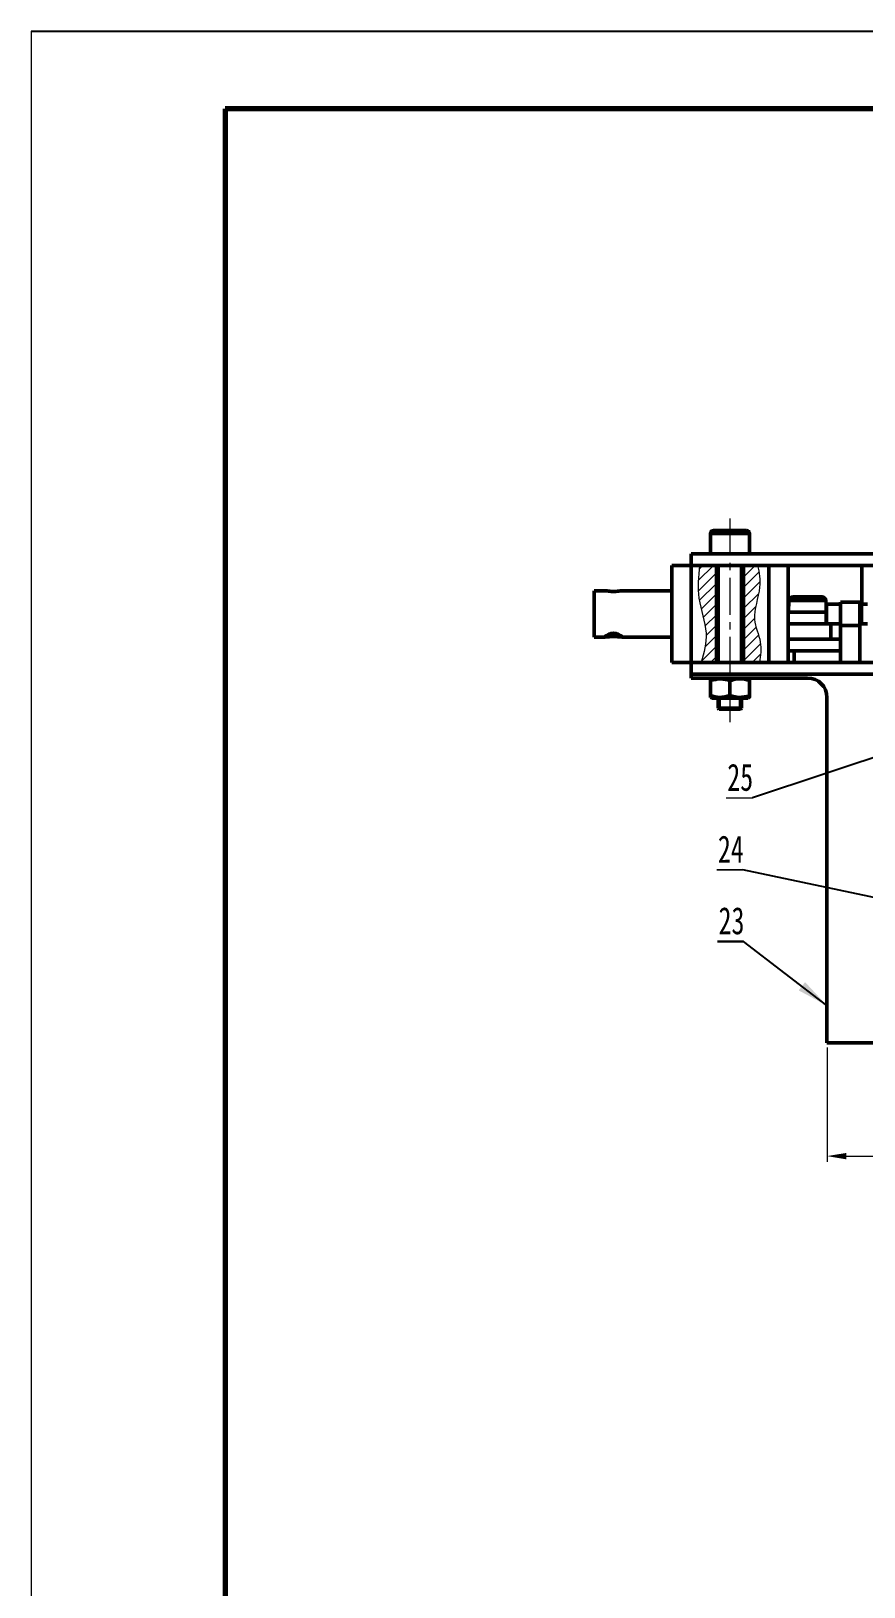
# Model space of a CAD drawing. Header units: millimetres. Extents: x 388 to 982, y 511 to 931.
# Drawn here: x 388 to 495.3, y 730.9 to 931.3 of the extents above; entities that cross this region are included whole.
import ezdxf

# ---------------------------------------------------------------- set-up
doc = ezdxf.new("R2010")
doc.units = ezdxf.units.MM
doc.header["$LTSCALE"] = 0.3
doc.linetypes.add('CENTER', pattern=[50.8, 31.75, -6.35, 6.35, -6.35])
doc.layers.add('10', color=7, linetype='Continuous')
for name, color, linetype, lineweight in [('剖面线', 190, 'Continuous', 18), ('尺寸线', 6, 'Continuous', 18), ('粗实线', 7, 'Continuous', 50), ('细实线', 3, 'Continuous', 18), ('细点画线', 1, 'CENTER', 18)]:
    doc.layers.add(name, color=color, linetype=linetype, lineweight=lineweight)
doc.styles.add('SLDTEXTSTYLE0', font='TXT', dxfattribs={"width": 0.7})
doc.styles.get("Standard").update_dxf_attribs({"font": 'txt', "bigfont": 'gbcbig.shx'})
doc.styles.add('我的样式', font='romans.shx', dxfattribs={"height": 2.5, "bigfont": 'chineset.shx'})
doc.dimstyles.new('SLDDIMSTYLE0', dxfattribs={"dimtxt": 0, "dimasz": 4.08, "dimexe": 0, "dimexo": 0.0625, "dimgap": 0, "dimtad": 0, "dimtih": 1, "dimtoh": 1, "dimdec": 0, "dimrnd": 1e-09, "dimzin": 0, "dimdsep": 46, "dimtxsty": 'Standard', "dimsah": 1, "dimcen": 0.09, "dimadec": 0, "dimazin": 0, "dimtfac": 4.08, "dimtdec": 0, "dimtofl": 0, "dimtmove": 0, "dimatfit": 3, "dimfxl": 1, "dimfrac": 2, "dimtolj": 1, "dimtzin": 0, "dimarcsym": 0})
doc.dimstyles.new('我的样式', dxfattribs={"dimtxt": 2.5, "dimasz": 2.5, "dimexe": 0.75, "dimexo": 0.625, "dimtad": 1, "dimdec": 1, "dimlfac": 2, "dimdsep": 46, "dimtxsty": '我的样式', "dimcen": 2.5, "dimclrd": 256, "dimclre": 256, "dimclrt": 256, "dimadec": 0, "dimazin": 0, "dimtp": 0.018, "dimtm": 0.018, "dimtfac": 1, "dimtdec": 1, "dimtmove": 0, "dimatfit": 3, "dimfxl": 1, "dimlwd": 18, "dimlwe": 18, "dimarcsym": 0})

# ---------------------------------------------------------------- blocks, each defined once
blk = doc.blocks.new('SW_NOTE_22')
at = {"layer": '10', "color": 0}
for p, q in [((-3.38, 0), (0, 0)), ((0, 0), (-3.38, 0)), ((-3.38, 0), (0, 0)), ((0, 0), (-3.38, 0)), ((-3.38, 0), (0, 0)), ((0, 0), (-3.38, 0))]:
    blk.add_line(p, q, dxfattribs=at)
at = {"layer": '10', "color": 0, "insert": (-3.23, 4.42), "char_height": 3.5, "attachment_point": 1, "style": 'SLDTEXTSTYLE0'}
blk.add_mtext('23', dxfattribs=at)
blk = doc.blocks.new('*D38')
at = {"layer": 'Defpoints', "color": 0, "transparency": 16777216}
for p in [(490.54, 801), (660.54, 801), (660.54, 786.41)]:
    blk.add_point(p, dxfattribs=at)
at = {"layer": '尺寸线', "linetype": 'Continuous', "lineweight": 18, "transparency": 16777216}
for p, q in [((490.54, 800.38), (490.54, 785.66)), ((660.54, 800.38), (660.54, 785.66)), ((493.04, 786.41), (658.04, 786.41))]:
    blk.add_line(p, q, dxfattribs=at)
at = {"layer": '尺寸线', "transparency": 16777216}
for points in [[(493.04, 786.82), (493.04, 785.99), (490.54, 786.41)], [(658.04, 786.82), (658.04, 785.99), (660.54, 786.41)]]:
    blk.add_solid(points, dxfattribs=at)
at = {"layer": '尺寸线', "transparency": 16777216, "insert": (575.54, 788.28), "char_height": 2.5, "attachment_point": 5, "style": '我的样式'}
blk.add_mtext('340', dxfattribs=at)

msp = doc.modelspace()

# ---------------------------------------------------------------- hatches: boundary and pattern name
at = {"layer": '剖面线'}
h = msp.add_hatch(dxfattribs=at)
h.set_pattern_fill('ANSI31', color=256, scale=0.3)
edge = h.paths.add_edge_path()
edge.add_line((476.287, 862.503), (474.131, 862.503))
edge.add_spline(control_points=[(474.131, 862.503), (473.961, 861.085), (473.706, 858.133), (475.394, 854.028), (474.705, 851.26), (474.343, 850.003)], knot_values=[0.7117367, 0.7117367, 0.7117367, 0.7117367, 4.9458842, 9.5463645, 13.3713903, 13.3713903, 13.3713903, 13.3713903], degree=3, periodic=0)
edge.add_line((474.343, 850.003), (476.287, 850.003))
edge.add_line((476.287, 850.003), (476.287, 862.503))
edge = h.paths.add_edge_path()
edge.add_spline(control_points=[(481.843, 850.003), (481.998, 850.891), (482.204, 852.773), (480.622, 855.914), (482.163, 859.246), (481.801, 861.571), (481.604, 862.503)], knot_values=[0.8082907, 0.8082907, 0.8082907, 0.8082907, 3.4585877, 6.4558596, 10.6688727, 13.4854001, 13.4854001, 13.4854001, 13.4854001], degree=3, periodic=0)
edge.add_line((481.604, 862.503), (479.787, 862.503))
edge.add_line((479.787, 862.503), (479.787, 850.003))
edge.add_line((479.787, 850.003), (481.843, 850.003))

# ---------------------------------------------------------------- linework, layer by layer
at = {"color": 3, "lineweight": -3}
msp.add_line((388.04, 931.342), (982.04, 931.342), dxfattribs=at)
at = {"lineweight": 70}
for p, q in [((972.04, 921.342), (413.04, 921.342)), ((413.04, 921.342), (413.04, 521.342))]:
    msp.add_line(p, q, dxfattribs=at)
at = {"layer": '粗实线'}
for p, q in [((475.537, 866.628), (475.537, 864.003)), ((476.236, 866.628), (475.537, 866.628)), ((475.912, 867.003), (476.506, 867.003)), ((480.537, 866.628), (476.236, 866.628)), ((476.506, 867.003), (480.162, 867.003)), ((480.537, 864.003), (480.537, 866.628)), ((473.037, 864.003), (565.688, 864.003)), ((473.037, 864.003), (473.037, 862.503)), ((470.537, 850.003), (470.537, 862.503)), ((470.537, 862.503), (473.037, 862.503)), ((473.037, 862.503), (473.037, 850.003)), ((473.037, 862.503), (483.037, 862.503)), ((473.037, 862.503), (678.037, 862.503)), ((476.287, 850.003), (476.287, 862.503)), ((476.537, 850.003), (476.537, 862.503)), ((479.537, 862.503), (479.537, 850.003)), ((479.787, 862.503), (479.787, 850.003)), ((483.037, 850.003), (483.037, 862.503)), ((485.537, 862.503), (485.537, 850.003)), ((495.037, 862.503), (495.037, 857.503)), ((461.901, 859.253), (460.537, 859.253)), ((460.537, 853.253), (460.537, 859.253)), ((470.537, 859.253), (464.159, 859.253)), ((485.668, 857.997), (485.537, 856.503)), ((490.407, 857.997), (485.668, 857.997)), ((486.166, 858.453), (489.908, 858.453)), ((490.45, 857.503), (490.407, 857.997)), ((485.537, 856.503), (490.429, 856.503)), ((490.429, 857.503), (490.429, 855.003)), ((490.482, 857.503), (490.429, 857.503)), ((490.482, 857.503), (490.482, 855.003)), ((492.287, 857.503), (490.482, 857.503)), ((492.287, 857.753), (492.287, 854.753)), ((494.787, 857.753), (492.287, 857.753)), ((494.787, 854.753), (494.787, 857.753)), ((494.928, 857.503), (494.787, 857.503)), ((494.928, 857.503), (494.928, 855.003)), ((494.972, 857.503), (494.928, 857.503)), ((494.972, 857.503), (494.972, 855.003)), ((495.738, 857.503), (494.972, 857.503)), ((485.537, 855.003), (490.429, 855.003)), ((490.482, 855.003), (490.429, 855.003)), ((492.287, 855.003), (490.482, 855.003)), ((491.037, 853.003), (491.037, 855.003)), ((492.287, 854.753), (492.287, 850.003)), ((494.787, 854.753), (492.287, 854.753)), ((494.928, 855.003), (494.787, 855.003)), ((494.787, 850.003), (494.787, 854.753)), ((494.972, 855.003), (494.928, 855.003)), ((495.738, 855.003), (494.972, 855.003)), ((460.537, 853.253), (461.921, 853.253)), ((464.161, 853.253), (470.537, 853.253)), ((485.537, 853.003), (492.287, 853.003)), ((473.037, 850.003), (470.537, 850.003)), ((473.037, 850.003), (483.037, 850.003)), ((473.037, 850.003), (678.037, 850.003)), ((473.037, 850.003), (473.037, 848.503)), ((485.537, 851.503), (492.287, 851.503)), ((486.318, 851.503), (486.318, 850.003)), ((473.037, 848.003), (473.037, 848.503)), ((511.26, 848.503), (473.037, 848.503)), ((473.037, 848.503), (678.037, 848.503)), ((473.037, 848.003), (488.037, 848.003)), ((475.725, 848.003), (475.537, 847.895)), ((475.537, 847.895), (475.537, 845.511)), ((480.544, 847.891), (480.35, 848.003)), ((480.537, 847.671), (480.537, 847.879)), ((478.037, 847.671), (478.037, 845.734)), ((480.537, 847.671), (480.537, 845.734)), ((475.537, 845.511), (475.725, 845.403)), ((475.725, 845.403), (480.35, 845.403)), ((476.537, 845.403), (476.537, 844.128)), ((476.537, 844.128), (476.662, 844.003)), ((476.537, 844.128), (476.956, 844.128)), ((477.046, 844.003), (476.662, 844.003)), ((476.956, 844.128), (479.537, 844.128)), ((479.412, 844.003), (477.046, 844.003)), ((479.412, 844.003), (479.537, 844.128)), ((479.537, 844.128), (479.537, 845.403)), ((480.35, 845.403), (480.544, 845.515)), ((490.537, 845.503), (490.537, 801.003)), ((660.537, 801.003), (490.537, 801.003))]:
    msp.add_line(p, q, dxfattribs=at)
for centre, radius, start, end in [((475.912, 866.628), 0.375, 90, 180), ((480.162, 866.628), 0.375, 0, 90), ((486.166, 857.953), 0.5, 90, 175), ((489.908, 857.953), 0.5, 5, 90), ((463.041, 852.309), 1.465, 40.11132, 139.88868), ((463.041, 845.826), 7.511, 81.42306, 98.57694), ((488.037, 845.503), 2.5, 0, 90)]:
    msp.add_arc(centre, radius, start, end, dxfattribs=at)
for points, knots in [([(464.159, 859.248), (464.123, 859.248), (464.03, 859.248), (463.753, 859.205), (463.37, 859.162), (462.947, 859.15), (462.555, 859.177), (462.213, 859.222), (462.004, 859.25), (461.921, 859.252), (461.901, 859.253)], [0, 0, 0, 0, 0.0892452, 0.2348848, 0.3874819, 0.5326218, 0.6667157, 0.8037516, 0.9523565, 1, 1, 1, 1]), ([(475.537, 847.671), (475.984, 847.788), (476.819, 848.006), (477.65, 847.778), (478.037, 847.671)], [0, 0, 0, 0, 0.5347163, 1, 1, 1, 1]), ([(478.037, 847.671), (478.336, 847.756), (479.049, 847.958), (479.911, 847.868), (480.429, 847.705), (480.537, 847.671)], [0, 0, 0, 0, 0.36295494, 0.86694376, 1, 1, 1, 1]), ([(478.037, 845.734), (477.591, 845.618), (476.755, 845.4), (475.924, 845.628), (475.537, 845.734)], [0, 0, 0, 0, 0.5347163, 1, 1, 1, 1]), ([(480.537, 845.734), (480.429, 845.7), (479.911, 845.538), (479.049, 845.448), (478.336, 845.65), (478.037, 845.734)], [0, 0, 0, 0, 0.1330562, 0.6370451, 1, 1, 1, 1]), ([(480.537, 845.527), (480.537, 845.522), (480.537, 845.447), (480.537, 845.596), (480.537, 845.734)], [0, 0, 0, 0, 0.069778, 1, 1, 1, 1])]:
    msp.add_open_spline(points, degree=3, knots=knots, dxfattribs=at)
at = {"layer": '细实线'}
for p, q in [((388.04, 931.342), (388.04, 511.342)), ((476.837, 844.003), (476.837, 845.403)), ((479.237, 845.403), (479.237, 844.003)), ((477.539, 832.548), (480.923, 832.548)), ((476.332, 823.293), (479.716, 823.293)), ((479.716, 823.293), (476.332, 823.293)), ((476.332, 823.293), (479.716, 823.293)), ((479.716, 823.293), (476.332, 823.293)), ((476.332, 823.293), (479.716, 823.293))]:
    msp.add_line(p, q, dxfattribs=at)
for points, knots in [([(474.131, 862.503), (473.961, 861.085), (473.706, 858.133), (475.394, 854.028), (474.705, 851.26), (474.343, 850.003)], [0.7117367, 0.7117367, 0.7117367, 0.7117367, 4.9458842, 9.5463645, 13.3713903, 13.3713903, 13.3713903, 13.3713903]), ([(481.604, 862.503), (481.801, 861.571), (482.163, 859.246), (480.622, 855.914), (482.204, 852.773), (481.998, 850.891), (481.843, 850.003)], [0.8082907, 0.8082907, 0.8082907, 0.8082907, 3.6248181, 7.8378312, 10.8351031, 13.4854001, 13.4854001, 13.4854001, 13.4854001])]:
    msp.add_open_spline(points, degree=3, knots=knots, dxfattribs=at)
at = {"layer": '细点画线', "ltscale": 0.5}
msp.add_line((478.037, 868.543), (478.037, 842.299), dxfattribs=at)

# ---------------------------------------------------------------- block references
at = {"layer": '细实线'}
msp.add_blockref('SW_NOTE_22', (479.802, 814.069), dxfattribs=at)

# ---------------------------------------------------------------- texts
at = {"layer": '细实线', "char_height": 3.5, "attachment_point": 1, "style": 'SLDTEXTSTYLE0'}
for s, insert in [('25', (477.695, 836.967)), ('24', (476.488, 827.712))]:
    msp.add_mtext(s, dxfattribs=dict(at, insert=insert))

# ---------------------------------------------------------------- dimensions: what is measured, and where the dimension line sits
at = {"layer": '尺寸线'}
dim = msp.add_linear_dim(base=(660.537, 786.408), p1=(490.537, 801.003), p2=(660.537, 801.003), dimstyle='我的样式', dxfattribs=at)
dim.commit()
dim.dimension.update_dxf_attribs({"geometry": '*D38', "text_midpoint": (575.537, 788.283)})

# ---------------------------------------------------------------- leaders
at = {"layer": '细实线'}
for points in [[(527.162, 847.903), (480.923, 832.548)], [(535.817, 811.404), (479.716, 823.293)], [(490.537, 805.796), (479.802, 814.069)]]:
    msp.add_leader(points, dimstyle='SLDDIMSTYLE0', dxfattribs=at)

doc.saveas('drawing.dxf')
